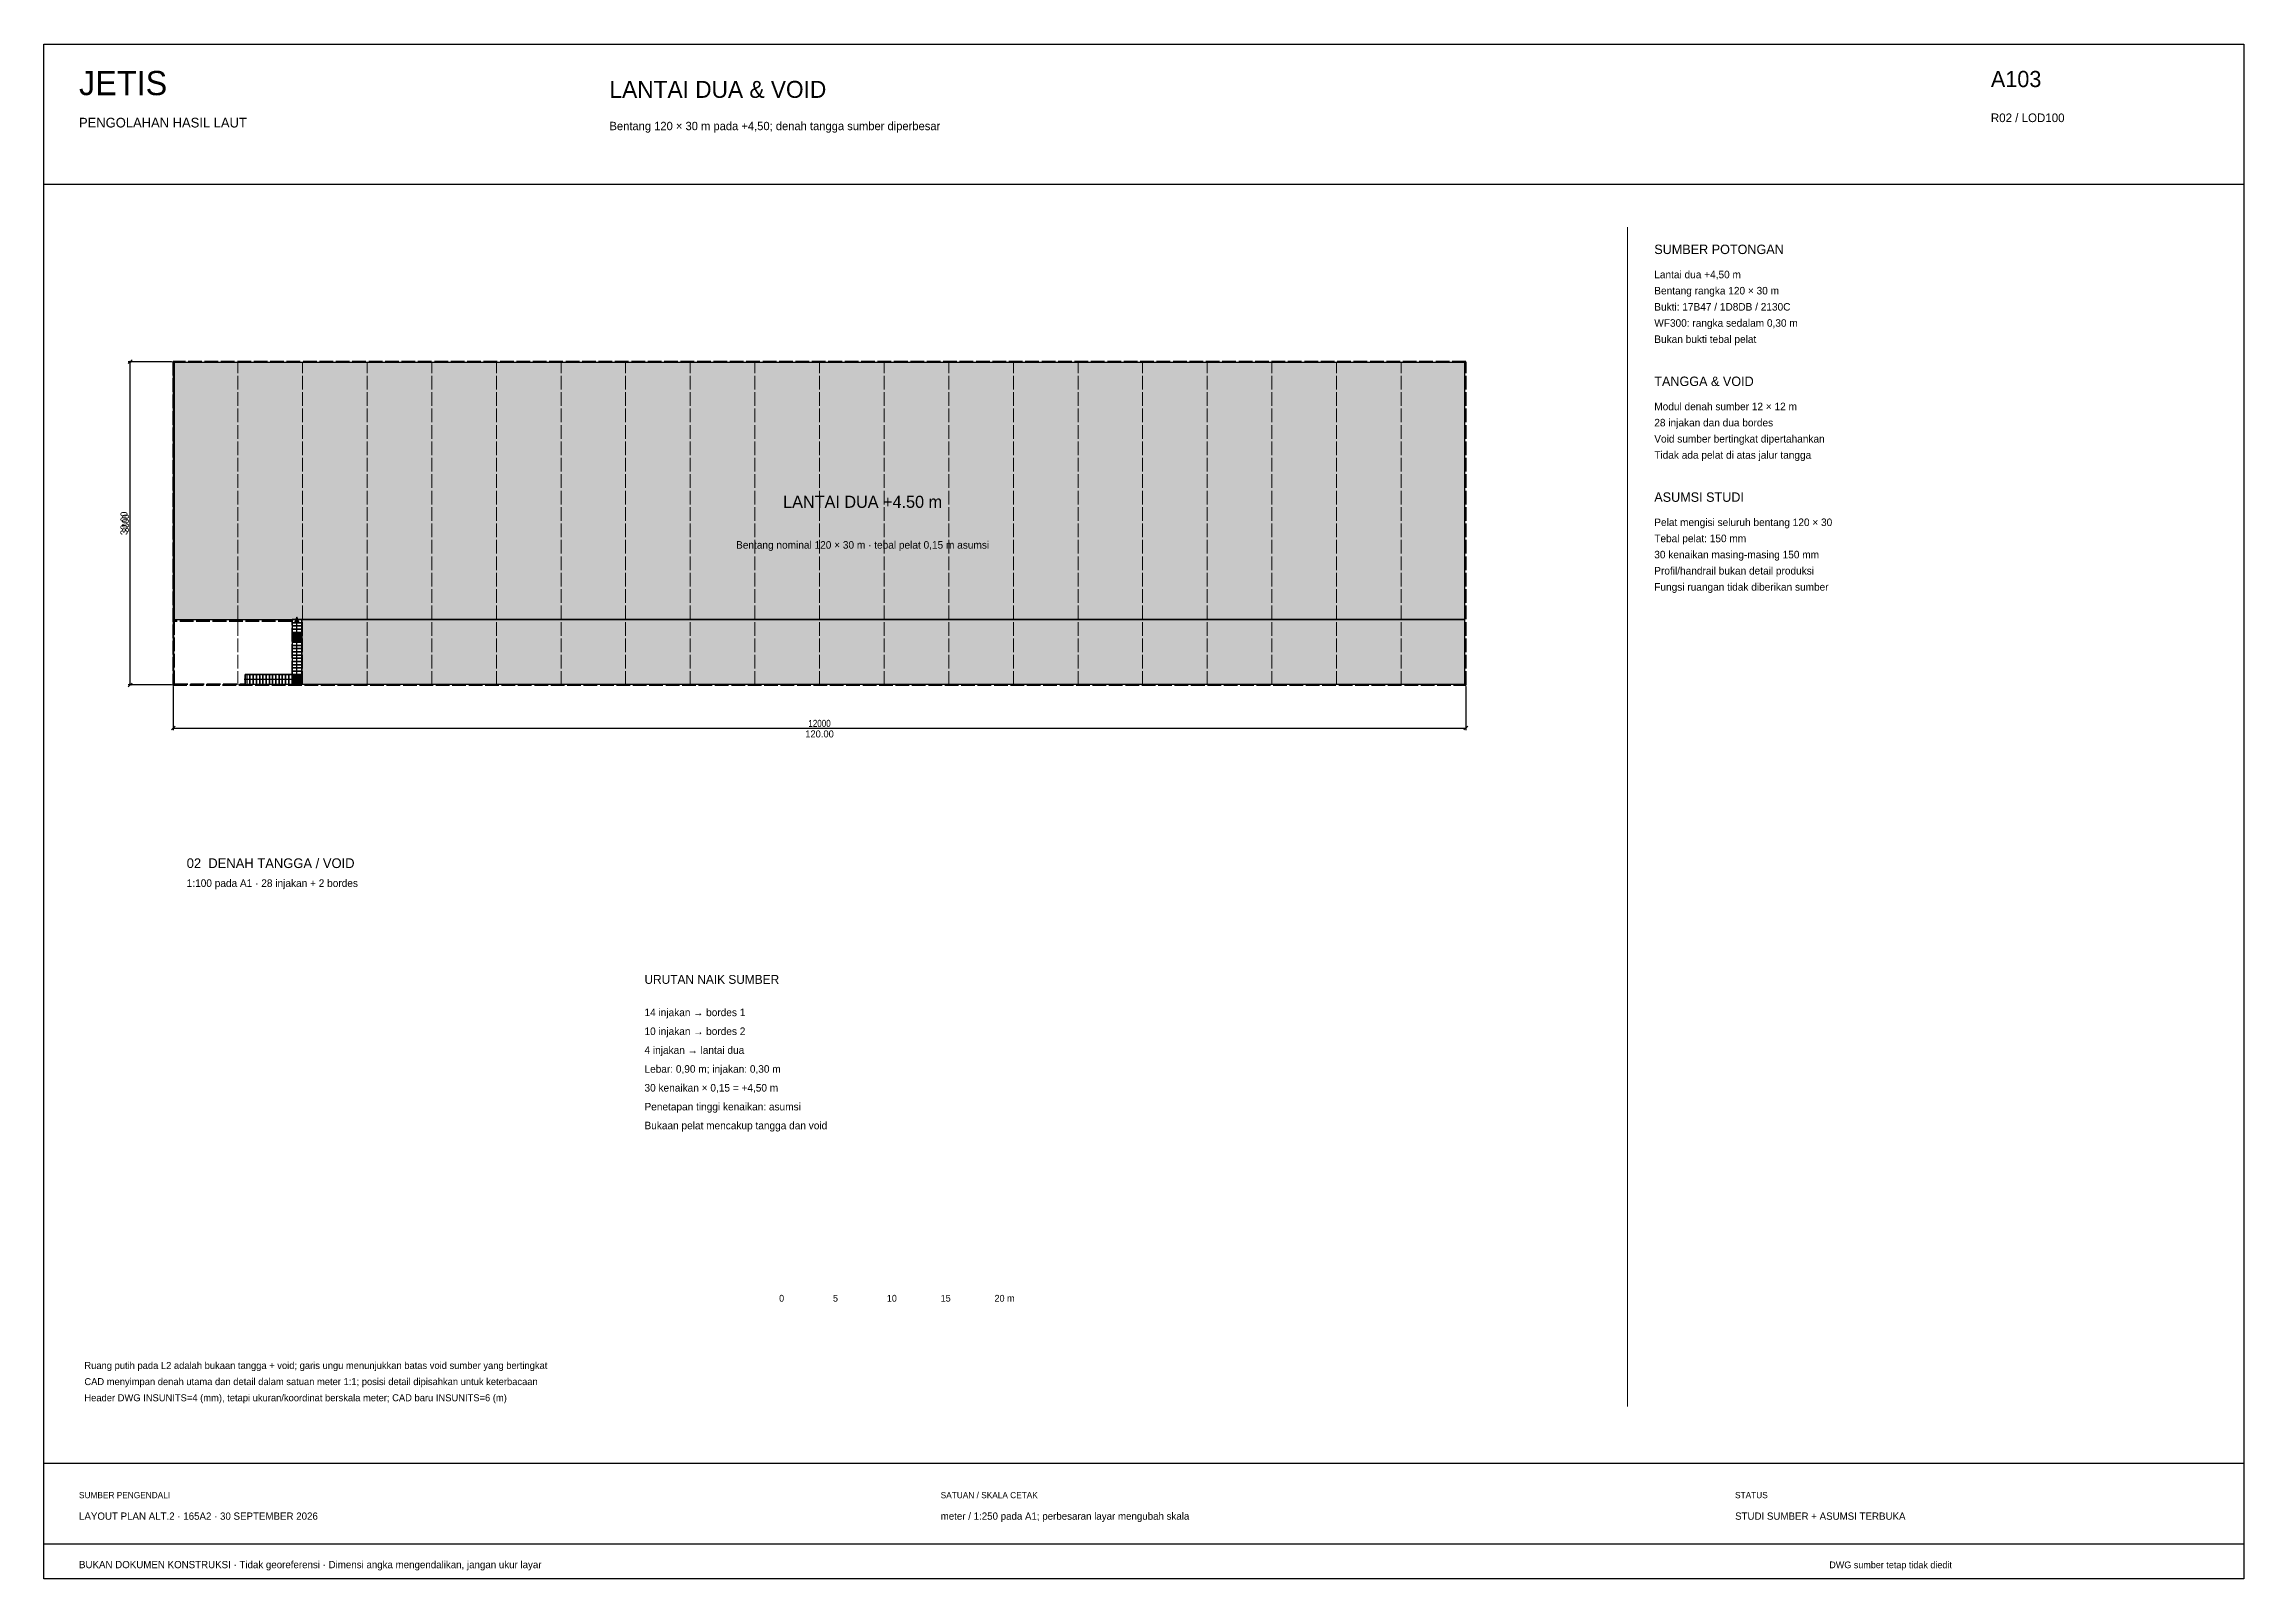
# Model space of a CAD drawing. Header units: metres. Extents: x -40 to 12011, y -1317 to 9636.
# Drawn here: x 17.4 to 221.7, y -459.2 to -316.7 of the extents above; entities that cross this region are included whole.
import ezdxf
from ezdxf.enums import TextEntityAlignment as Align

# ---------------------------------------------------------------- set-up
doc = ezdxf.new("R2010")
doc.units = ezdxf.units.M
doc.linetypes.add('DASHED', pattern=[1.524, 1.27, -0.254])
for name, color, linetype, lineweight in [('DIMENSION', 8, 'Continuous', 18), ('GRID', 8, 'Continuous', 13), ('HATCH', 8, 'Continuous', 13), ('NOTE', 7, 'Continuous', 15), ('SOURCE_FOOTPRINT', 7, 'Continuous', 50), ('STAIR', 7, 'Continuous', 30), ('TITLE', 7, 'Continuous', 30), ('UPPER_FLOOR', 4, 'Continuous', 30), ('VOID', 6, 'Continuous', 35)]:
    doc.layers.add(name, color=color, linetype=linetype, lineweight=lineweight)
doc.styles.add('OpenSansCondensed-Light', font='OpenSansCondensed-Light.ttf')
doc.dimstyles.new('EZDXF', dxfattribs={"dimtxt": 0.25, "dimasz": 0.175, "dimexe": 0.375, "dimexo": 0.125, "dimgap": 0.1, "dimtad": 1, "dimlfac": 100, "dimzin": 12, "dimdsep": 46, "dimtxsty": 'OpenSansCondensed-Light', "dimblk": 'ARCHTICK', "dimcen": 2.5, "dimazin": 3, "dimtfac": 0.5, "dimtmove": 2, "dimatfit": 3})

# ---------------------------------------------------------------- blocks, each defined once
blk = doc.blocks.new('_ARCHTICK')
at = {"color": 0, "linetype": 'ByBlock', "const_width": 0.15}
blk.add_lwpolyline([(-0.5, -0.5), (0.5, 0.5)], dxfattribs=at)

msp = doc.modelspace()

# ---------------------------------------------------------------- hatches: boundary and pattern name
at = {"layer": 'HATCH'}
for color, points in [(254, [(29.48653, -370.10774), (149.33653, -370.10774), (149.33653, -346.25774), (29.48653, -346.25774)]), (7, [(40.43653, -372.20774), (41.33653, -372.20774), (41.33653, -371.30774), (40.43653, -371.30774)]), (7, [(40.88653, -369.88274), (40.69182, -370.34327), (41.08124, -370.34327)]), (254, [(41.33653, -376.10774), (149.33653, -376.10774), (149.33653, -370.10774), (41.33653, -370.10774)]), (7, [(40.43653, -376.10774), (41.33653, -376.10774), (41.33653, -375.20774), (40.43653, -375.20774)])]:
    msp.add_hatch(color=color, dxfattribs=at).paths.add_polyline_path(points)

# ---------------------------------------------------------------- linework, layer by layer
at = {"layer": 'DIMENSION', "linetype": 'Continuous'}
for p, q in [((25.23653, -346.35774), (25.58653, -346.00774)), ((29.41153, -346.18274), (25.41153, -346.18274)), ((25.41153, -376.18274), (25.41153, -346.18274)), ((25.23653, -376.35774), (25.58653, -376.00774)), ((29.41153, -376.18274), (25.41153, -376.18274)), ((29.41153, -376.18274), (29.41153, -380.18274)), ((149.41153, -376.18274), (149.41153, -380.18274)), ((29.23653, -380.35774), (29.58653, -380.00774)), ((29.41153, -380.18274), (149.41153, -380.18274)), ((149.23653, -380.35774), (149.58653, -380.00774))]:
    msp.add_line(p, q, dxfattribs=at)
at = {"layer": 'GRID'}
msp.add_line((164.41153, -333.68274), (164.41153, -443.18274), dxfattribs=at)
at = {"layer": 'GRID', "linetype": 'DASHED'}
for p, q in [((29.41153, -376.18274), (29.41153, -346.18274)), ((35.41153, -376.18274), (35.41153, -346.18274)), ((41.41153, -376.18274), (41.41153, -346.18274)), ((47.41153, -376.18274), (47.41153, -346.18274)), ((53.41153, -376.18274), (53.41153, -346.18274)), ((59.41153, -376.18274), (59.41153, -346.18274)), ((65.41153, -376.18274), (65.41153, -346.18274)), ((71.41153, -376.18274), (71.41153, -346.18274)), ((77.41153, -376.18274), (77.41153, -346.18274)), ((83.41153, -376.18274), (83.41153, -346.18274)), ((89.41153, -376.18274), (89.41153, -346.18274)), ((95.41153, -376.18274), (95.41153, -346.18274)), ((101.41153, -376.18274), (101.41153, -346.18274)), ((107.41153, -376.18274), (107.41153, -346.18274)), ((113.41153, -376.18274), (113.41153, -346.18274)), ((119.41153, -376.18274), (119.41153, -346.18274)), ((125.41153, -376.18274), (125.41153, -346.18274)), ((131.41153, -376.18274), (131.41153, -346.18274)), ((137.41153, -376.18274), (137.41153, -346.18274)), ((143.41153, -376.18274), (143.41153, -346.18274)), ((149.41153, -376.18274), (149.41153, -346.18274))]:
    msp.add_line(p, q, dxfattribs=at)
at = {"layer": 'SOURCE_FOOTPRINT', "linetype": 'DASHED'}
msp.add_lwpolyline([(29.41153, -376.18274), (149.41153, -376.18274), (149.41153, -346.18274), (29.41153, -346.18274)], close=True, dxfattribs=at)
at = {"layer": 'STAIR', "linetype": 'Continuous'}
msp.add_line((40.88653, -370.55774), (40.88653, -369.88274), dxfattribs=at)
at = {"layer": 'STAIR', "linetype": 'DASHED'}
msp.add_lwpolyline([(35.98653, -375.65774), (36.38653, -375.65774), (36.68653, -375.65774), (36.98653, -375.65774), (37.28653, -375.65774), (37.58653, -375.65774), (37.88653, -375.65774), (38.18653, -375.65774), (38.48653, -375.65774), (38.78653, -375.65774), (39.08653, -375.65774), (39.38653, -375.65774), (39.68653, -375.65774), (39.98653, -375.65774), (40.28653, -375.65774), (40.88653, -375.65774), (40.88653, -375.05774), (40.88653, -374.75774), (40.88653, -374.45774), (40.88653, -374.15774), (40.88653, -373.85774), (40.88653, -373.55774), (40.88653, -373.25774), (40.88653, -372.95774), (40.88653, -372.65774), (40.88653, -372.35774), (40.88653, -371.75774), (40.88653, -371.15774), (40.88653, -370.85774), (40.88653, -370.55774), (40.88653, -370.25774), (40.88653, -369.88274)], dxfattribs=at)
at = {"layer": 'STAIR', "linetype": 'Continuous'}
for points in [[(40.43653, -370.40774), (41.33653, -370.40774), (41.33653, -370.10774), (40.43653, -370.10774)], [(40.43653, -370.70774), (41.33653, -370.70774), (41.33653, -370.40774), (40.43653, -370.40774)], [(40.43653, -371.00774), (41.33653, -371.00774), (41.33653, -370.70774), (40.43653, -370.70774)], [(40.43653, -371.30774), (41.33653, -371.30774), (41.33653, -371.00774), (40.43653, -371.00774)], [(40.43653, -372.20774), (41.33653, -372.20774), (41.33653, -371.30774), (40.43653, -371.30774)], [(40.88653, -369.88274), (40.69182, -370.34327), (41.08124, -370.34327)], [(40.43653, -372.50774), (41.33653, -372.50774), (41.33653, -372.20774), (40.43653, -372.20774)], [(40.43653, -372.80774), (41.33653, -372.80774), (41.33653, -372.50774), (40.43653, -372.50774)], [(40.43653, -373.10774), (41.33653, -373.10774), (41.33653, -372.80774), (40.43653, -372.80774)], [(40.43653, -373.40774), (41.33653, -373.40774), (41.33653, -373.10774), (40.43653, -373.10774)], [(40.43653, -373.70774), (41.33653, -373.70774), (41.33653, -373.40774), (40.43653, -373.40774)], [(40.43653, -374.00774), (41.33653, -374.00774), (41.33653, -373.70774), (40.43653, -373.70774)], [(36.23653, -376.10774), (36.53653, -376.10774), (36.53653, -375.20774), (36.23653, -375.20774)], [(36.53653, -376.10774), (36.83653, -376.10774), (36.83653, -375.20774), (36.53653, -375.20774)], [(36.83653, -376.10774), (37.13653, -376.10774), (37.13653, -375.20774), (36.83653, -375.20774)], [(37.13653, -376.10774), (37.43653, -376.10774), (37.43653, -375.20774), (37.13653, -375.20774)], [(37.43653, -376.10774), (37.73653, -376.10774), (37.73653, -375.20774), (37.43653, -375.20774)], [(37.73653, -376.10774), (38.03653, -376.10774), (38.03653, -375.20774), (37.73653, -375.20774)], [(38.03653, -376.10774), (38.33653, -376.10774), (38.33653, -375.20774), (38.03653, -375.20774)], [(38.33653, -376.10774), (38.63653, -376.10774), (38.63653, -375.20774), (38.33653, -375.20774)], [(38.63653, -376.10774), (38.93653, -376.10774), (38.93653, -375.20774), (38.63653, -375.20774)], [(38.93653, -376.10774), (39.23653, -376.10774), (39.23653, -375.20774), (38.93653, -375.20774)], [(39.23653, -376.10774), (39.53653, -376.10774), (39.53653, -375.20774), (39.23653, -375.20774)], [(39.53653, -376.10774), (39.83653, -376.10774), (39.83653, -375.20774), (39.53653, -375.20774)], [(39.83653, -376.10774), (40.13653, -376.10774), (40.13653, -375.20774), (39.83653, -375.20774)], [(40.13653, -376.10774), (40.43653, -376.10774), (40.43653, -375.20774), (40.13653, -375.20774)], [(40.43653, -374.30774), (41.33653, -374.30774), (41.33653, -374.00774), (40.43653, -374.00774)], [(40.43653, -374.60774), (41.33653, -374.60774), (41.33653, -374.30774), (40.43653, -374.30774)], [(40.43653, -374.90774), (41.33653, -374.90774), (41.33653, -374.60774), (40.43653, -374.60774)], [(40.43653, -375.20774), (41.33653, -375.20774), (41.33653, -374.90774), (40.43653, -374.90774)], [(40.43653, -376.10774), (41.33653, -376.10774), (41.33653, -375.20774), (40.43653, -375.20774)]]:
    msp.add_lwpolyline(points, close=True, dxfattribs=at)
at = {"layer": 'TITLE'}
for p, q in [((17.41153, -316.68274), (221.66153, -316.68274)), ((17.41153, -459.18274), (17.41153, -316.68274)), ((221.66153, -316.68274), (221.66153, -459.18274)), ((17.41153, -329.68274), (221.66153, -329.68274)), ((17.41153, -448.43274), (221.66153, -448.43274)), ((17.41153, -455.93274), (221.66153, -455.93274)), ((221.66153, -459.18274), (17.41153, -459.18274))]:
    msp.add_line(p, q, dxfattribs=at)
at = {"layer": 'UPPER_FLOOR', "linetype": 'Continuous'}
for points in [[(29.48653, -370.10774), (149.33653, -370.10774), (149.33653, -346.25774), (29.48653, -346.25774)], [(41.33653, -376.10774), (149.33653, -376.10774), (149.33653, -370.10774), (41.33653, -370.10774)]]:
    msp.add_lwpolyline(points, close=True, dxfattribs=at)
at = {"layer": 'VOID', "linetype": 'DASHED'}
msp.add_lwpolyline([(29.48653, -376.10774), (36.08653, -376.10774), (36.08653, -375.20774), (40.43653, -375.20774), (40.43653, -370.25774), (29.48653, -370.25774)], close=True, dxfattribs=at)

# ---------------------------------------------------------------- texts
at = {"layer": 'DIMENSION'}
msp.add_text('30.00', height=0.65, rotation=90, dxfattribs=at).set_placement((24.83653, -361.18274), align=Align.MIDDLE_CENTER)
msp.add_text('120.00', height=0.65, dxfattribs=at).set_placement((89.41153, -380.73274), align=Align.MIDDLE_CENTER)
at = {"layer": 'NOTE'}
msp.add_text('Bentang nominal 120 × 30 m · tebal pelat 0,15 m asumsi', height=0.7, dxfattribs=at).set_placement((93.41153, -363.18274), align=Align.MIDDLE_CENTER)
at = {"layer": 'TITLE'}
for s, height, p in [('JETIS', 2.25, (20.66153, -321.43274)), ('LANTAI DUA & VOID', 1.575, (69.91153, -321.68274)), ('A103', 1.5, (198.16153, -320.68274)), ('PENGOLAHAN HASIL LAUT', 0.9, (20.66153, -324.43274)), ('Bentang 120 × 30 m pada +4,50; denah tangga sumber diperbesar', 0.775, (69.91153, -324.68274)), ('R02 / LOD100', 0.8, (198.16153, -323.93274)), ('SUMBER POTONGAN', 0.875, (166.91153, -336.18274)), ('Lantai dua +4,50 m', 0.7, (166.91153, -338.43274)), ('Bentang rangka 120 × 30 m', 0.7, (166.91153, -339.93274)), ('Bukti: 17B47 / 1D8DB / 2130C', 0.7, (166.91153, -341.43274)), ('WF300: rangka sedalam 0,30 m', 0.7, (166.91153, -342.93274)), ('Bukan bukti tebal pelat', 0.7, (166.91153, -344.43274)), ('TANGGA & VOID', 0.875, (166.91153, -348.43274)), ('Modul denah sumber 12 × 12 m', 0.7, (166.91153, -350.68274)), ('Void sumber bertingkat dipertahankan', 0.7, (166.91153, -353.68274)), ('28 injakan dan dua bordes', 0.7, (166.91153, -352.18274)), ('Tidak ada pelat di atas jalur tangga', 0.7, (166.91153, -355.18274)), ('ASUMSI STUDI', 0.875, (166.91153, -359.18274)), ('Pelat mengisi seluruh bentang 120 × 30', 0.7, (166.91153, -361.43274)), ('Tebal pelat: 150 mm', 0.7, (166.91153, -362.93274)), ('30 kenaikan masing-masing 150 mm', 0.7, (166.91153, -364.43274)), ('Profil/handrail bukan detail produksi', 0.7, (166.91153, -365.93274)), ('Fungsi ruangan tidak diberikan sumber', 0.7, (166.91153, -367.43274)), ('02  DENAH TANGGA / VOID', 0.9, (30.66153, -393.18274)), ('1:100 pada A1 · 28 injakan + 2 bordes', 0.7, (30.66153, -394.93274)), ('URUTAN NAIK SUMBER', 0.825, (73.16153, -403.93274)), ('14 injakan → bordes 1', 0.7, (73.16153, -406.93274)), ('10 injakan → bordes 2', 0.7, (73.16153, -408.68274)), ('4 injakan → lantai dua', 0.7, (73.16153, -410.43274)), ('Lebar: 0,90 m; injakan: 0,30 m', 0.7, (73.16153, -412.18274)), ('30 kenaikan × 0,15 = +4,50 m', 0.7, (73.16153, -413.93274)), ('Penetapan tinggi kenaikan: asumsi', 0.7, (73.16153, -415.68274)), ('Bukaan pelat mencakup tangga dan void', 0.7, (73.16153, -417.43274)), ('0', 0.625, (85.66153, -433.43274)), ('5', 0.625, (90.66153, -433.43274)), ('10', 0.625, (95.66153, -433.43274)), ('15', 0.625, (100.66153, -433.43274)), ('20 m', 0.625, (105.66153, -433.43274)), ('Ruang putih pada L2 adalah bukaan tangga + void; garis ungu menunjukkan batas void sumber yang bertingkat', 0.65, (21.16153, -439.68274)), ('CAD menyimpan denah utama dan detail dalam satuan meter 1:1; posisi detail dipisahkan untuk keterbacaan', 0.65, (21.16153, -441.18274)), ('Header DWG INSUNITS=4 (mm), tetapi ukuran/koordinat berskala meter; CAD baru INSUNITS=6 (m)', 0.65, (21.16153, -442.68274)), ('SUMBER PENGENDALI', 0.575, (20.66153, -451.68274)), ('SATUAN / SKALA CETAK', 0.575, (100.66153, -451.68274)), ('STATUS', 0.575, (174.41153, -451.68274)), ('LAYOUT PLAN ALT.2 · 165A2 · 30 SEPTEMBER 2026', 0.675, (20.66153, -453.68274)), ('meter / 1:250 pada A1; perbesaran layar mengubah skala', 0.675, (100.66153, -453.68274)), ('STUDI SUMBER + ASUMSI TERBUKA', 0.675, (174.41153, -453.68274)), ('BUKAN DOKUMEN KONSTRUKSI · Tidak georeferensi · Dimensi angka mengendalikan, jangan ukur layar', 0.675, (20.66153, -458.18274)), ('DWG sumber tetap tidak diedit', 0.625, (183.16153, -458.18274))]:
    msp.add_text(s, height=height, dxfattribs=at).set_placement(p)
msp.add_text('LANTAI DUA +4.50 m', height=1.125, dxfattribs=at).set_placement((93.41153, -359.18274), align=Align.MIDDLE_CENTER)

# ---------------------------------------------------------------- dimensions: what is measured, and where the dimension line sits
at = {"layer": 'DIMENSION'}
msp.add_linear_dim(base=(25.41153, -376.18274), p1=(29.41153, -376.18274), p2=(29.41153, -346.18274), angle=90, dimstyle='EZDXF', override={"dimtxt": 0.65, "dimasz": 0.2, "dimexe": 0.2, "dimexo": 0.15, "dimtad": 1, "dimdec": 2, "dimclrd": 8, "dimclre": 8, "dimclrt": 8}, dxfattribs=at).render()
msp.add_linear_dim(base=(29.41153, -380.18274), p1=(29.41153, -376.18274), p2=(149.41153, -376.18274), dimstyle='EZDXF', override={"dimtxt": 0.65, "dimasz": 0.2, "dimexe": 0.2, "dimexo": 0.15, "dimtad": 1, "dimdec": 2, "dimclrd": 8, "dimclre": 8, "dimclrt": 8}, dxfattribs=at).render()

doc.saveas('drawing.dxf')
